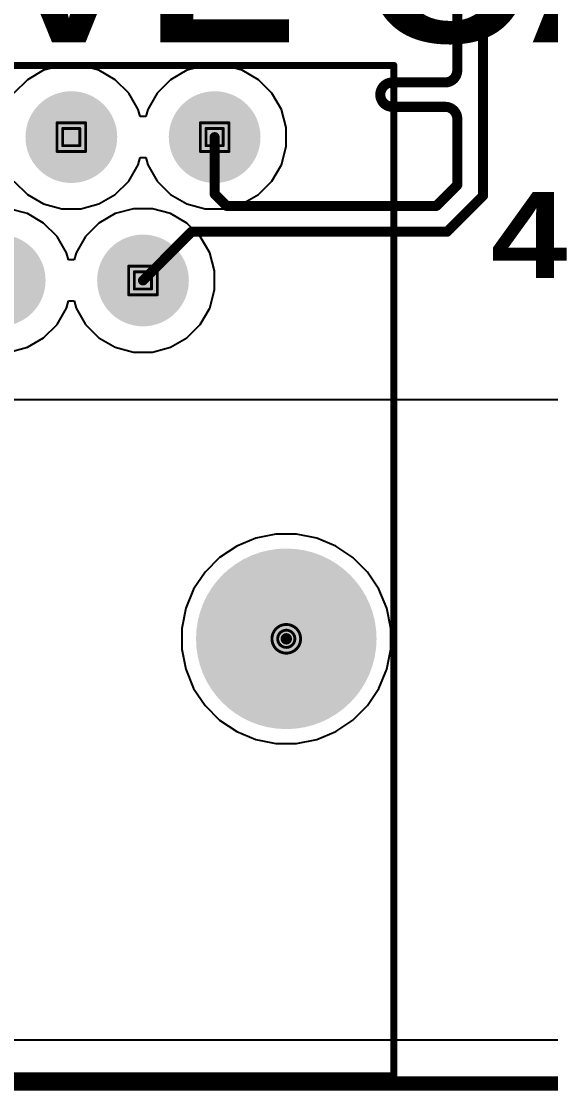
# Model space of a CAD drawing. Header units: inches. Extents: x -5 to 5328, y -4 to 5281.
# Drawn here: x 125.78 to 135.16, y -4.13 to 14.82 of the extents above; entities that cross this region are included whole.
import ezdxf

# ---------------------------------------------------------------- set-up
doc = ezdxf.new("R2010")
doc.units = ezdxf.units.IN
for name, color, linetype in [('Board Outline', 216, 'Continuous'), ('Bottom Layer', 5, 'Continuous'), ('Bottom Solder', 6, 'Continuous'), ('Drill Drawing', 1, 'Continuous'), ('Layer 1', 16, 'Continuous'), ('Layer 2', 76, 'Continuous'), ('Multi-Layer', 9, 'Continuous'), ('Pad Holes', 156, 'Continuous'), ('Top Layer', 1, 'Continuous'), ('Top Overlay', 2, 'Continuous'), ('Top Solder', 216, 'Continuous')]:
    doc.layers.add(name, color=color, linetype=linetype)
doc.styles.add('Arial Black_Bold', font='', dxfattribs={"height": 0.2})
doc.styles.get('Arial Black_Bold').set_extended_font_data('Arial Black', bold=True)

# ---------------------------------------------------------------- blocks, each defined once
blk = doc.blocks.new('HC_RJ45_5622_1_6_Y_136')
at = {"layer": 'Bottom Layer'}
h = blk.add_hatch(color=5, dxfattribs=at)
edge = h.paths.add_edge_path()
edge.add_arc((-3.175, 4.445), 0.762, 0, 360)
h = blk.add_hatch(color=5, dxfattribs=at)
edge = h.paths.add_edge_path()
edge.add_arc((-0.635, 4.445), 0.762, 0, 360)
h = blk.add_hatch(color=5, dxfattribs=at)
edge = h.paths.add_edge_path()
edge.add_arc((1.905, 4.445), 0.762, 0, 360)
h = blk.add_hatch(color=5, dxfattribs=at)
edge = h.paths.add_edge_path()
edge.add_arc((4.445, 4.445), 0.762, 0, 360)
h = blk.add_hatch(color=5, dxfattribs=at)
edge = h.paths.add_edge_path()
edge.add_arc((-4.445, 1.905), 0.762, 0, 360)
h = blk.add_hatch(color=5, dxfattribs=at)
edge = h.paths.add_edge_path()
edge.add_arc((-1.905, 1.905), 0.762, 0, 360)
h = blk.add_hatch(color=5, dxfattribs=at)
edge = h.paths.add_edge_path()
edge.add_arc((0.635, 1.905), 0.762, 0, 360)
h = blk.add_hatch(color=5, dxfattribs=at)
edge = h.paths.add_edge_path()
edge.add_arc((3.175, 1.905), 0.762, 0, 360)
at = {"layer": 'Bottom Solder'}
h = blk.add_hatch(color=6, dxfattribs=at)
edge = h.paths.add_edge_path()
edge.add_arc((-3.175, 4.445), 0.813, 0, 360)
h = blk.add_hatch(color=6, dxfattribs=at)
edge = h.paths.add_edge_path()
edge.add_arc((-0.635, 4.445), 0.813, 0, 360)
h = blk.add_hatch(color=6, dxfattribs=at)
edge = h.paths.add_edge_path()
edge.add_arc((1.905, 4.445), 0.813, 0, 360)
h = blk.add_hatch(color=6, dxfattribs=at)
edge = h.paths.add_edge_path()
edge.add_arc((4.445, 4.445), 0.813, 0, 360)
h = blk.add_hatch(color=6, dxfattribs=at)
edge = h.paths.add_edge_path()
edge.add_arc((-4.445, 1.905), 0.813, 0, 360)
h = blk.add_hatch(color=6, dxfattribs=at)
edge = h.paths.add_edge_path()
edge.add_arc((-1.905, 1.905), 0.813, 0, 360)
h = blk.add_hatch(color=6, dxfattribs=at)
edge = h.paths.add_edge_path()
edge.add_arc((0.635, 1.905), 0.813, 0, 360)
h = blk.add_hatch(color=6, dxfattribs=at)
edge = h.paths.add_edge_path()
edge.add_arc((3.175, 1.905), 0.813, 0, 360)
h = blk.add_hatch(color=6, dxfattribs=at)
edge = h.paths.add_edge_path()
edge.add_arc((-5.715, -4.445), 0.102, 0, 360)
h = blk.add_hatch(color=6, dxfattribs=at)
edge = h.paths.add_edge_path()
edge.add_arc((5.715, -4.445), 0.102, 0, 360)
at = {"layer": 'Layer 1'}
h = blk.add_hatch(color=16, dxfattribs=at)
edge = h.paths.add_edge_path()
edge.add_arc((-3.175, 4.445), 0.762, 0, 360)
h = blk.add_hatch(color=16, dxfattribs=at)
edge = h.paths.add_edge_path()
edge.add_arc((-0.635, 4.445), 0.762, 0, 360)
h = blk.add_hatch(color=16, dxfattribs=at)
edge = h.paths.add_edge_path()
edge.add_arc((1.905, 4.445), 0.762, 0, 360)
h = blk.add_hatch(color=16, dxfattribs=at)
edge = h.paths.add_edge_path()
edge.add_arc((4.445, 4.445), 0.762, 0, 360)
h = blk.add_hatch(color=16, dxfattribs=at)
edge = h.paths.add_edge_path()
edge.add_arc((-4.445, 1.905), 0.762, 0, 360)
h = blk.add_hatch(color=16, dxfattribs=at)
edge = h.paths.add_edge_path()
edge.add_arc((-1.905, 1.905), 0.762, 0, 360)
h = blk.add_hatch(color=16, dxfattribs=at)
edge = h.paths.add_edge_path()
edge.add_arc((0.635, 1.905), 0.762, 0, 360)
h = blk.add_hatch(color=16, dxfattribs=at)
edge = h.paths.add_edge_path()
edge.add_arc((3.175, 1.905), 0.762, 0, 360)
at = {"layer": 'Layer 2'}
h = blk.add_hatch(color=76, dxfattribs=at)
edge = h.paths.add_edge_path()
edge.add_arc((-3.175, 4.445), 0.762, 0, 360)
h = blk.add_hatch(color=76, dxfattribs=at)
edge = h.paths.add_edge_path()
edge.add_arc((-0.635, 4.445), 0.762, 0, 360)
h = blk.add_hatch(color=76, dxfattribs=at)
edge = h.paths.add_edge_path()
edge.add_arc((1.905, 4.445), 0.762, 0, 360)
h = blk.add_hatch(color=76, dxfattribs=at)
edge = h.paths.add_edge_path()
edge.add_arc((4.445, 4.445), 0.762, 0, 360)
h = blk.add_hatch(color=76, dxfattribs=at)
edge = h.paths.add_edge_path()
edge.add_arc((-4.445, 1.905), 0.762, 0, 360)
h = blk.add_hatch(color=76, dxfattribs=at)
edge = h.paths.add_edge_path()
edge.add_arc((-1.905, 1.905), 0.762, 0, 360)
h = blk.add_hatch(color=76, dxfattribs=at)
edge = h.paths.add_edge_path()
edge.add_arc((0.635, 1.905), 0.762, 0, 360)
h = blk.add_hatch(color=76, dxfattribs=at)
edge = h.paths.add_edge_path()
edge.add_arc((3.175, 1.905), 0.762, 0, 360)
at = {"layer": 'Multi-Layer'}
h = blk.add_hatch(color=9, dxfattribs=at)
edge = h.paths.add_edge_path()
edge.add_arc((-3.175, 4.445), 0.762, 0, 360)
h = blk.add_hatch(color=9, dxfattribs=at)
edge = h.paths.add_edge_path()
edge.add_arc((-0.635, 4.445), 0.762, 0, 360)
h = blk.add_hatch(color=9, dxfattribs=at)
edge = h.paths.add_edge_path()
edge.add_arc((1.905, 4.445), 0.762, 0, 360)
h = blk.add_hatch(color=9, dxfattribs=at)
edge = h.paths.add_edge_path()
edge.add_arc((4.445, 4.445), 0.762, 0, 360)
h = blk.add_hatch(color=9, dxfattribs=at)
edge = h.paths.add_edge_path()
edge.add_arc((-4.445, 1.905), 0.762, 0, 360)
h = blk.add_hatch(color=9, dxfattribs=at)
edge = h.paths.add_edge_path()
edge.add_arc((-1.905, 1.905), 0.762, 0, 360)
h = blk.add_hatch(color=9, dxfattribs=at)
edge = h.paths.add_edge_path()
edge.add_arc((0.635, 1.905), 0.762, 0, 360)
h = blk.add_hatch(color=9, dxfattribs=at)
edge = h.paths.add_edge_path()
edge.add_arc((3.175, 1.905), 0.762, 0, 360)
at = {"layer": 'Pad Holes'}
h = blk.add_hatch(color=7, dxfattribs=at)
edge = h.paths.add_edge_path()
edge.add_arc((-3.175, 4.445), 0.5, 0, 360)
h = blk.add_hatch(color=7, dxfattribs=at)
edge = h.paths.add_edge_path()
edge.add_arc((-0.635, 4.445), 0.5, 0, 360)
h = blk.add_hatch(color=7, dxfattribs=at)
edge = h.paths.add_edge_path()
edge.add_arc((1.905, 4.445), 0.5, 0, 360)
h = blk.add_hatch(color=7, dxfattribs=at)
edge = h.paths.add_edge_path()
edge.add_arc((4.445, 4.445), 0.5, 0, 360)
h = blk.add_hatch(color=7, dxfattribs=at)
edge = h.paths.add_edge_path()
edge.add_arc((-4.445, 1.905), 0.5, 0, 360)
h = blk.add_hatch(color=7, dxfattribs=at)
edge = h.paths.add_edge_path()
edge.add_arc((-1.905, 1.905), 0.5, 0, 360)
h = blk.add_hatch(color=7, dxfattribs=at)
edge = h.paths.add_edge_path()
edge.add_arc((0.635, 1.905), 0.5, 0, 360)
h = blk.add_hatch(color=7, dxfattribs=at)
edge = h.paths.add_edge_path()
edge.add_arc((3.175, 1.905), 0.5, 0, 360)
h = blk.add_hatch(color=7, dxfattribs=at)
edge = h.paths.add_edge_path()
edge.add_arc((-5.715, -4.445), 1.6, 0, 360)
h = blk.add_hatch(color=7, dxfattribs=at)
edge = h.paths.add_edge_path()
edge.add_arc((5.715, -4.445), 1.6, 0, 360)
at = {"layer": 'Top Layer'}
h = blk.add_hatch(color=1, dxfattribs=at)
edge = h.paths.add_edge_path()
edge.add_arc((-3.175, 4.445), 0.762, 0, 360)
h = blk.add_hatch(color=1, dxfattribs=at)
edge = h.paths.add_edge_path()
edge.add_arc((-0.635, 4.445), 0.762, 0, 360)
h = blk.add_hatch(color=1, dxfattribs=at)
edge = h.paths.add_edge_path()
edge.add_arc((1.905, 4.445), 0.762, 0, 360)
h = blk.add_hatch(color=1, dxfattribs=at)
edge = h.paths.add_edge_path()
edge.add_arc((4.445, 4.445), 0.762, 0, 360)
h = blk.add_hatch(color=1, dxfattribs=at)
edge = h.paths.add_edge_path()
edge.add_arc((-4.445, 1.905), 0.762, 0, 360)
h = blk.add_hatch(color=1, dxfattribs=at)
edge = h.paths.add_edge_path()
edge.add_arc((-1.905, 1.905), 0.762, 0, 360)
h = blk.add_hatch(color=1, dxfattribs=at)
edge = h.paths.add_edge_path()
edge.add_arc((0.635, 1.905), 0.762, 0, 360)
h = blk.add_hatch(color=1, dxfattribs=at)
edge = h.paths.add_edge_path()
edge.add_arc((3.175, 1.905), 0.762, 0, 360)
at = {"layer": 'Top Solder'}
h = blk.add_hatch(color=216, dxfattribs=at)
edge = h.paths.add_edge_path()
edge.add_arc((-3.175, 4.445), 0.813, 0, 360)
h = blk.add_hatch(color=216, dxfattribs=at)
edge = h.paths.add_edge_path()
edge.add_arc((-0.635, 4.445), 0.813, 0, 360)
h = blk.add_hatch(color=216, dxfattribs=at)
edge = h.paths.add_edge_path()
edge.add_arc((1.905, 4.445), 0.813, 0, 360)
h = blk.add_hatch(color=216, dxfattribs=at)
edge = h.paths.add_edge_path()
edge.add_arc((4.445, 4.445), 0.813, 0, 360)
h = blk.add_hatch(color=216, dxfattribs=at)
edge = h.paths.add_edge_path()
edge.add_arc((-4.445, 1.905), 0.813, 0, 360)
h = blk.add_hatch(color=216, dxfattribs=at)
edge = h.paths.add_edge_path()
edge.add_arc((-1.905, 1.905), 0.813, 0, 360)
h = blk.add_hatch(color=216, dxfattribs=at)
edge = h.paths.add_edge_path()
edge.add_arc((0.635, 1.905), 0.813, 0, 360)
h = blk.add_hatch(color=216, dxfattribs=at)
edge = h.paths.add_edge_path()
edge.add_arc((3.175, 1.905), 0.813, 0, 360)
h = blk.add_hatch(color=216, dxfattribs=at)
edge = h.paths.add_edge_path()
edge.add_arc((-5.715, -4.445), 0.102, 0, 360)
h = blk.add_hatch(color=216, dxfattribs=at)
edge = h.paths.add_edge_path()
edge.add_arc((5.715, -4.445), 0.102, 0, 360)
at = {"layer": 'Top Overlay'}
for points in [[(-7.62, -3.529, 0.127, 0.127, 0), (-7.62, 5.715, 0.127, 0.127, 0)], [(-7.62, 5.715, 0.127, 0.127, 0), (7.62, 5.715, 0.127, 0.127, 0)], [(7.62, -3.529, 0.127, 0.127, 0), (7.62, 5.715, 0.127, 0.127, 0)], [(-7.62, -5.361, 0.127, 0.127, 0), (-7.62, -3.529, 0.127, 0.127, 0)], [(7.62, -5.361, 0.127, 0.127, 0), (7.62, -3.529, 0.127, 0.127, 0)], [(-7.62, -12.192, 0.127, 0.127, 0), (-7.62, -5.361, 0.127, 0.127, 0)], [(7.62, -12.192, 0.127, 0.127, 0), (7.62, -5.361, 0.127, 0.127, 0)], [(-7.62, -12.192, 0.127, 0.127, 0), (7.62, -12.192, 0.127, 0.127, 0)]]:
    blk.add_lwpolyline(points, format="xyseb", dxfattribs=at)
for points in [[(-7.652, 5.715, 0.0635, 0.0635, 1), (-7.588, 5.715, 0.0635, 0.0635, 1)], [(-7.652, 5.715, 0.0635, 0.0635, 1), (-7.588, 5.715, 0.0635, 0.0635, 1)], [(7.588, 5.715, 0.0635, 0.0635, 1), (7.652, 5.715, 0.0635, 0.0635, 1)], [(7.588, 5.715, 0.0635, 0.0635, 1), (7.652, 5.715, 0.0635, 0.0635, 1)], [(-7.652, -3.529, 0.0635, 0.0635, 1), (-7.588, -3.529, 0.0635, 0.0635, 1)], [(-7.652, -3.529, 0.0635, 0.0635, 1), (-7.588, -3.529, 0.0635, 0.0635, 1)], [(7.588, -3.529, 0.0635, 0.0635, 1), (7.652, -3.529, 0.0635, 0.0635, 1)], [(7.588, -3.529, 0.0635, 0.0635, 1), (7.652, -3.529, 0.0635, 0.0635, 1)], [(-7.652, -5.361, 0.0635, 0.0635, 1), (-7.588, -5.361, 0.0635, 0.0635, 1)], [(-7.652, -5.361, 0.0635, 0.0635, 1), (-7.588, -5.361, 0.0635, 0.0635, 1)], [(7.588, -5.361, 0.0635, 0.0635, 1), (7.652, -5.361, 0.0635, 0.0635, 1)], [(7.588, -5.361, 0.0635, 0.0635, 1), (7.652, -5.361, 0.0635, 0.0635, 1)], [(-7.652, -12.192, 0.0635, 0.0635, 1), (-7.588, -12.192, 0.0635, 0.0635, 1)], [(-7.652, -12.192, 0.0635, 0.0635, 1), (-7.588, -12.192, 0.0635, 0.0635, 1)], [(7.588, -12.192, 0.0635, 0.0635, 1), (7.652, -12.192, 0.0635, 0.0635, 1)], [(7.588, -12.192, 0.0635, 0.0635, 1), (7.652, -12.192, 0.0635, 0.0635, 1)]]:
    blk.add_lwpolyline(points, format="xyseb", close=True, dxfattribs=at)

msp = doc.modelspace()

# ---------------------------------------------------------------- linework, layer by layer
at = {"layer": 'Board Outline'}
msp.add_lwpolyline([(-4.019, -4, 0.254, 0.254, 0), (145.981, -4, 0.254, 0.254, 0)], format="xyseb", dxfattribs=at)
at = {"layer": 'Bottom Layer'}
for p, q in [((126.501, 14.039), (126.178, 13.953)), ((126.836, 14.039), (126.501, 14.039)), ((127.159, 13.953), (126.836, 14.039)), ((129.041, 14.039), (128.718, 13.953)), ((129.376, 14.039), (129.041, 14.039)), ((129.699, 13.953), (129.376, 14.039)), ((126.178, 13.953), (125.889, 13.786)), ((127.448, 13.786), (127.159, 13.953)), ((128.718, 13.953), (128.429, 13.786)), ((129.988, 13.786), (129.699, 13.953)), ((125.889, 13.786), (125.652, 13.549)), ((127.685, 13.549), (127.448, 13.786)), ((128.429, 13.786), (128.192, 13.549)), ((130.225, 13.549), (129.988, 13.786)), ((127.852, 13.26), (127.685, 13.549)), ((128.192, 13.549), (128.025, 13.26)), ((130.392, 13.26), (130.225, 13.549)), ((127.886, 13.133), (127.852, 13.26)), ((127.991, 13.133), (127.886, 13.133)), ((128.025, 13.26), (127.991, 13.133)), ((130.479, 12.937), (130.392, 13.26)), ((130.479, 12.602), (130.479, 12.937)), ((130.392, 12.279), (130.479, 12.602)), ((127.852, 12.279), (127.886, 12.406)), ((127.886, 12.406), (127.991, 12.406)), ((127.991, 12.406), (128.025, 12.279)), ((127.685, 11.99), (127.852, 12.279)), ((128.025, 12.279), (128.192, 11.99)), ((130.225, 11.99), (130.392, 12.279)), ((125.652, 11.99), (125.889, 11.753)), ((127.448, 11.753), (127.685, 11.99)), ((128.192, 11.99), (128.429, 11.753)), ((129.988, 11.753), (130.225, 11.99)), ((125.889, 11.753), (126.178, 11.586)), ((127.159, 11.586), (127.448, 11.753)), ((128.429, 11.753), (128.718, 11.586)), ((129.699, 11.586), (129.988, 11.753)), ((126.178, 11.586), (126.501, 11.499)), ((126.836, 11.499), (127.159, 11.586)), ((128.718, 11.586), (129.041, 11.499)), ((129.376, 11.499), (129.699, 11.586)), ((125.889, 11.413), (125.566, 11.499)), ((126.178, 11.246), (125.889, 11.413)), ((126.501, 11.499), (126.836, 11.499)), ((127.448, 11.413), (127.159, 11.246)), ((127.771, 11.499), (127.448, 11.413)), ((128.106, 11.499), (127.771, 11.499)), ((128.429, 11.413), (128.106, 11.499)), ((128.718, 11.246), (128.429, 11.413)), ((129.041, 11.499), (129.376, 11.499)), ((126.415, 11.009), (126.178, 11.246)), ((127.159, 11.246), (126.922, 11.009)), ((128.955, 11.009), (128.718, 11.246)), ((126.582, 10.72), (126.415, 11.009)), ((126.922, 11.009), (126.755, 10.72)), ((129.122, 10.72), (128.955, 11.009)), ((126.616, 10.593), (126.582, 10.72)), ((126.755, 10.72), (126.721, 10.593)), ((129.209, 10.397), (129.122, 10.72)), ((126.721, 10.593), (126.616, 10.593)), ((129.209, 10.062), (129.209, 10.397)), ((129.122, 9.739), (129.209, 10.062)), ((126.582, 9.739), (126.616, 9.866)), ((126.616, 9.866), (126.721, 9.866)), ((126.721, 9.866), (126.755, 9.739)), ((126.415, 9.45), (126.582, 9.739)), ((126.755, 9.739), (126.922, 9.45)), ((128.955, 9.45), (129.122, 9.739)), ((126.178, 9.213), (126.415, 9.45)), ((126.922, 9.45), (127.159, 9.213)), ((128.718, 9.213), (128.955, 9.45)), ((125.889, 9.046), (126.178, 9.213)), ((127.159, 9.213), (127.448, 9.046)), ((128.429, 9.046), (128.718, 9.213)), ((125.566, 8.959), (125.889, 9.046)), ((127.448, 9.046), (127.771, 8.959)), ((127.771, 8.959), (128.106, 8.959)), ((128.106, 8.959), (128.429, 9.046)), ((130.296, 5.733), (129.938, 5.662)), ((130.661, 5.733), (130.296, 5.733)), ((131.019, 5.662), (130.661, 5.733)), ((129.6, 5.522), (129.297, 5.319)), ((129.938, 5.662), (129.6, 5.522)), ((131.357, 5.522), (131.019, 5.662)), ((131.66, 5.319), (131.357, 5.522)), ((129.297, 5.319), (129.038, 5.061)), ((131.919, 5.061), (131.66, 5.319)), ((129.038, 5.061), (128.836, 4.758)), ((132.122, 4.758), (131.919, 5.061)), ((128.836, 4.758), (128.696, 4.42)), ((132.261, 4.42), (132.122, 4.758)), ((128.696, 4.42), (128.625, 4.062)), ((132.333, 4.062), (132.261, 4.42)), ((128.625, 4.062), (128.625, 3.697)), ((132.333, 3.697), (132.333, 4.062)), ((128.625, 3.697), (128.696, 3.339)), ((132.261, 3.339), (132.333, 3.697)), ((128.696, 3.339), (128.836, 3.001)), ((132.122, 3.001), (132.261, 3.339)), ((128.836, 3.001), (129.038, 2.697)), ((131.919, 2.697), (132.122, 3.001)), ((129.038, 2.697), (129.297, 2.439)), ((131.66, 2.439), (131.919, 2.697)), ((129.297, 2.439), (129.6, 2.236)), ((131.357, 2.236), (131.66, 2.439)), ((129.6, 2.236), (129.938, 2.097)), ((129.938, 2.097), (130.296, 2.025)), ((130.661, 2.025), (131.019, 2.097)), ((131.019, 2.097), (131.357, 2.236)), ((130.296, 2.025), (130.661, 2.025)), ((139.429, -3.231), (88.357, -3.231))]:
    msp.add_line(p, q, dxfattribs=at)
at = {"layer": 'Drill Drawing'}
for points in [[(126.414, 13.023, 0.0508, 0.0508, 0), (126.922, 13.023, 0.0508, 0.0508, 0)], [(126.414, 12.515, 0.0508, 0.0508, 0), (126.414, 13.023, 0.0508, 0.0508, 0)], [(126.516, 12.922, 0.0508, 0.0508, 0), (126.821, 12.922, 0.0508, 0.0508, 0)], [(126.516, 12.617, 0.0508, 0.0508, 0), (126.516, 12.922, 0.0508, 0.0508, 0)], [(126.821, 12.617, 0.0508, 0.0508, 0), (126.821, 12.922, 0.0508, 0.0508, 0)], [(126.922, 12.515, 0.0508, 0.0508, 0), (126.922, 13.023, 0.0508, 0.0508, 0)], [(128.955, 13.023, 0.0508, 0.0508, 0), (129.463, 13.023, 0.0508, 0.0508, 0)], [(128.955, 12.515, 0.0508, 0.0508, 0), (128.955, 13.023, 0.0508, 0.0508, 0)], [(129.056, 12.922, 0.0508, 0.0508, 0), (129.361, 12.922, 0.0508, 0.0508, 0)], [(129.056, 12.617, 0.0508, 0.0508, 0), (129.056, 12.922, 0.0508, 0.0508, 0)], [(129.361, 12.617, 0.0508, 0.0508, 0), (129.361, 12.922, 0.0508, 0.0508, 0)], [(129.463, 12.515, 0.0508, 0.0508, 0), (129.463, 13.023, 0.0508, 0.0508, 0)], [(126.414, 12.515, 0.0508, 0.0508, 0), (126.922, 12.515, 0.0508, 0.0508, 0)], [(126.516, 12.617, 0.0508, 0.0508, 0), (126.821, 12.617, 0.0508, 0.0508, 0)], [(128.955, 12.515, 0.0508, 0.0508, 0), (129.463, 12.515, 0.0508, 0.0508, 0)], [(129.056, 12.617, 0.0508, 0.0508, 0), (129.361, 12.617, 0.0508, 0.0508, 0)], [(127.685, 10.483, 0.0508, 0.0508, 0), (128.193, 10.483, 0.0508, 0.0508, 0)], [(127.685, 9.975, 0.0508, 0.0508, 0), (127.685, 10.483, 0.0508, 0.0508, 0)], [(128.193, 9.975, 0.0508, 0.0508, 0), (128.193, 10.483, 0.0508, 0.0508, 0)], [(127.786, 10.382, 0.0508, 0.0508, 0), (128.091, 10.382, 0.0508, 0.0508, 0)], [(127.786, 10.077, 0.0508, 0.0508, 0), (127.786, 10.382, 0.0508, 0.0508, 0)], [(128.091, 10.077, 0.0508, 0.0508, 0), (128.091, 10.382, 0.0508, 0.0508, 0)], [(127.786, 10.077, 0.0508, 0.0508, 0), (128.091, 10.077, 0.0508, 0.0508, 0)], [(127.685, 9.975, 0.0508, 0.0508, 0), (128.193, 9.975, 0.0508, 0.0508, 0)]]:
    msp.add_lwpolyline(points, format="xyseb", dxfattribs=at)
for points in [[(126.402, 13.023, 0.0254, 0.0254, 1), (126.427, 13.023, 0.0254, 0.0254, 1)], [(126.402, 13.023, 0.0254, 0.0254, 1), (126.427, 13.023, 0.0254, 0.0254, 1)], [(126.503, 12.922, 0.0254, 0.0254, 1), (126.529, 12.922, 0.0254, 0.0254, 1)], [(126.503, 12.922, 0.0254, 0.0254, 1), (126.529, 12.922, 0.0254, 0.0254, 1)], [(126.808, 12.922, 0.0254, 0.0254, 1), (126.833, 12.922, 0.0254, 0.0254, 1)], [(126.808, 12.922, 0.0254, 0.0254, 1), (126.833, 12.922, 0.0254, 0.0254, 1)], [(126.91, 13.023, 0.0254, 0.0254, 1), (126.935, 13.023, 0.0254, 0.0254, 1)], [(126.91, 13.023, 0.0254, 0.0254, 1), (126.935, 13.023, 0.0254, 0.0254, 1)], [(128.942, 13.023, 0.0254, 0.0254, 1), (128.967, 13.023, 0.0254, 0.0254, 1)], [(128.942, 13.023, 0.0254, 0.0254, 1), (128.967, 13.023, 0.0254, 0.0254, 1)], [(129.043, 12.922, 0.0254, 0.0254, 1), (129.069, 12.922, 0.0254, 0.0254, 1)], [(129.043, 12.922, 0.0254, 0.0254, 1), (129.069, 12.922, 0.0254, 0.0254, 1)], [(129.348, 12.922, 0.0254, 0.0254, 1), (129.374, 12.922, 0.0254, 0.0254, 1)], [(129.348, 12.922, 0.0254, 0.0254, 1), (129.374, 12.922, 0.0254, 0.0254, 1)], [(129.45, 13.023, 0.0254, 0.0254, 1), (129.475, 13.023, 0.0254, 0.0254, 1)], [(129.45, 13.023, 0.0254, 0.0254, 1), (129.475, 13.023, 0.0254, 0.0254, 1)], [(126.402, 12.515, 0.0254, 0.0254, 1), (126.427, 12.515, 0.0254, 0.0254, 1)], [(126.402, 12.515, 0.0254, 0.0254, 1), (126.427, 12.515, 0.0254, 0.0254, 1)], [(126.503, 12.617, 0.0254, 0.0254, 1), (126.529, 12.617, 0.0254, 0.0254, 1)], [(126.503, 12.617, 0.0254, 0.0254, 1), (126.529, 12.617, 0.0254, 0.0254, 1)], [(126.808, 12.617, 0.0254, 0.0254, 1), (126.833, 12.617, 0.0254, 0.0254, 1)], [(126.808, 12.617, 0.0254, 0.0254, 1), (126.833, 12.617, 0.0254, 0.0254, 1)], [(126.91, 12.515, 0.0254, 0.0254, 1), (126.935, 12.515, 0.0254, 0.0254, 1)], [(126.91, 12.515, 0.0254, 0.0254, 1), (126.935, 12.515, 0.0254, 0.0254, 1)], [(128.942, 12.515, 0.0254, 0.0254, 1), (128.967, 12.515, 0.0254, 0.0254, 1)], [(128.942, 12.515, 0.0254, 0.0254, 1), (128.967, 12.515, 0.0254, 0.0254, 1)], [(129.043, 12.617, 0.0254, 0.0254, 1), (129.069, 12.617, 0.0254, 0.0254, 1)], [(129.043, 12.617, 0.0254, 0.0254, 1), (129.069, 12.617, 0.0254, 0.0254, 1)], [(129.348, 12.617, 0.0254, 0.0254, 1), (129.374, 12.617, 0.0254, 0.0254, 1)], [(129.348, 12.617, 0.0254, 0.0254, 1), (129.374, 12.617, 0.0254, 0.0254, 1)], [(129.45, 12.515, 0.0254, 0.0254, 1), (129.475, 12.515, 0.0254, 0.0254, 1)], [(129.45, 12.515, 0.0254, 0.0254, 1), (129.475, 12.515, 0.0254, 0.0254, 1)], [(127.672, 10.483, 0.0254, 0.0254, 1), (127.697, 10.483, 0.0254, 0.0254, 1)], [(127.672, 10.483, 0.0254, 0.0254, 1), (127.697, 10.483, 0.0254, 0.0254, 1)], [(128.18, 10.483, 0.0254, 0.0254, 1), (128.205, 10.483, 0.0254, 0.0254, 1)], [(128.18, 10.483, 0.0254, 0.0254, 1), (128.205, 10.483, 0.0254, 0.0254, 1)], [(127.773, 10.382, 0.0254, 0.0254, 1), (127.799, 10.382, 0.0254, 0.0254, 1)], [(127.773, 10.382, 0.0254, 0.0254, 1), (127.799, 10.382, 0.0254, 0.0254, 1)], [(128.078, 10.382, 0.0254, 0.0254, 1), (128.104, 10.382, 0.0254, 0.0254, 1)], [(128.078, 10.382, 0.0254, 0.0254, 1), (128.104, 10.382, 0.0254, 0.0254, 1)], [(127.773, 10.077, 0.0254, 0.0254, 1), (127.799, 10.077, 0.0254, 0.0254, 1)], [(127.773, 10.077, 0.0254, 0.0254, 1), (127.799, 10.077, 0.0254, 0.0254, 1)], [(128.078, 10.077, 0.0254, 0.0254, 1), (128.104, 10.077, 0.0254, 0.0254, 1)], [(128.078, 10.077, 0.0254, 0.0254, 1), (128.104, 10.077, 0.0254, 0.0254, 1)], [(127.672, 9.975, 0.0254, 0.0254, 1), (127.697, 9.975, 0.0254, 0.0254, 1)], [(127.672, 9.975, 0.0254, 0.0254, 1), (127.697, 9.975, 0.0254, 0.0254, 1)], [(128.18, 9.975, 0.0254, 0.0254, 1), (128.205, 9.975, 0.0254, 0.0254, 1)], [(128.18, 9.975, 0.0254, 0.0254, 1), (128.205, 9.975, 0.0254, 0.0254, 1)], [(130.733, 3.879, 0.0508, 0.0508, 1), (130.225, 3.879, 0.0508, 0.0508, 1)], [(130.631, 3.879, 0.0508, 0.0508, 1), (130.326, 3.879, 0.0508, 0.0508, 1)], [(130.212, 3.879, 0.0254, 0.0254, 1), (130.237, 3.879, 0.0254, 0.0254, 1)], [(130.313, 3.879, 0.0254, 0.0254, 1), (130.339, 3.879, 0.0254, 0.0254, 1)], [(130.618, 3.879, 0.0254, 0.0254, 1), (130.644, 3.879, 0.0254, 0.0254, 1)], [(130.72, 3.879, 0.0254, 0.0254, 1), (130.745, 3.879, 0.0254, 0.0254, 1)]]:
    msp.add_lwpolyline(points, format="xyseb", close=True, dxfattribs=at)
at = {"layer": 'Layer 1'}
for p, q in [((126.501, 14.039), (126.178, 13.953)), ((126.836, 14.039), (126.501, 14.039)), ((127.159, 13.953), (126.836, 14.039)), ((129.041, 14.039), (128.718, 13.953)), ((129.376, 14.039), (129.041, 14.039)), ((129.699, 13.953), (129.376, 14.039)), ((126.178, 13.953), (125.889, 13.786)), ((127.448, 13.786), (127.159, 13.953)), ((128.718, 13.953), (128.429, 13.786)), ((129.988, 13.786), (129.699, 13.953)), ((125.889, 13.786), (125.652, 13.549)), ((127.685, 13.549), (127.448, 13.786)), ((128.429, 13.786), (128.192, 13.549)), ((130.225, 13.549), (129.988, 13.786)), ((127.852, 13.26), (127.685, 13.549)), ((128.192, 13.549), (128.025, 13.26)), ((130.392, 13.26), (130.225, 13.549)), ((127.886, 13.133), (127.852, 13.26)), ((127.991, 13.133), (127.886, 13.133)), ((128.025, 13.26), (127.991, 13.133)), ((130.479, 12.937), (130.392, 13.26)), ((130.479, 12.602), (130.479, 12.937)), ((130.392, 12.279), (130.479, 12.602)), ((127.852, 12.279), (127.886, 12.406)), ((127.886, 12.406), (127.991, 12.406)), ((127.991, 12.406), (128.025, 12.279)), ((127.685, 11.99), (127.852, 12.279)), ((128.025, 12.279), (128.192, 11.99)), ((130.225, 11.99), (130.392, 12.279)), ((125.652, 11.99), (125.889, 11.753)), ((127.448, 11.753), (127.685, 11.99)), ((128.192, 11.99), (128.429, 11.753)), ((129.988, 11.753), (130.225, 11.99)), ((125.889, 11.753), (126.178, 11.586)), ((127.159, 11.586), (127.448, 11.753)), ((128.429, 11.753), (128.718, 11.586)), ((129.699, 11.586), (129.988, 11.753)), ((126.178, 11.586), (126.501, 11.499)), ((126.836, 11.499), (127.159, 11.586)), ((128.718, 11.586), (129.041, 11.499)), ((129.376, 11.499), (129.699, 11.586)), ((125.889, 11.413), (125.566, 11.499)), ((126.178, 11.246), (125.889, 11.413)), ((126.501, 11.499), (126.836, 11.499)), ((127.448, 11.413), (127.159, 11.246)), ((127.771, 11.499), (127.448, 11.413)), ((128.106, 11.499), (127.771, 11.499)), ((128.429, 11.413), (128.106, 11.499)), ((128.718, 11.246), (128.429, 11.413)), ((129.041, 11.499), (129.376, 11.499)), ((126.415, 11.009), (126.178, 11.246)), ((127.159, 11.246), (126.922, 11.009)), ((128.955, 11.009), (128.718, 11.246)), ((126.582, 10.72), (126.415, 11.009)), ((126.922, 11.009), (126.755, 10.72)), ((129.122, 10.72), (128.955, 11.009)), ((126.616, 10.593), (126.582, 10.72)), ((126.755, 10.72), (126.721, 10.593)), ((129.209, 10.397), (129.122, 10.72)), ((126.721, 10.593), (126.616, 10.593)), ((129.209, 10.062), (129.209, 10.397)), ((129.122, 9.739), (129.209, 10.062)), ((126.582, 9.739), (126.616, 9.866)), ((126.616, 9.866), (126.721, 9.866)), ((126.721, 9.866), (126.755, 9.739)), ((126.415, 9.45), (126.582, 9.739)), ((126.755, 9.739), (126.922, 9.45)), ((128.955, 9.45), (129.122, 9.739)), ((126.178, 9.213), (126.415, 9.45)), ((126.922, 9.45), (127.159, 9.213)), ((128.718, 9.213), (128.955, 9.45)), ((125.889, 9.046), (126.178, 9.213)), ((127.159, 9.213), (127.448, 9.046)), ((128.429, 9.046), (128.718, 9.213)), ((125.566, 8.959), (125.889, 9.046)), ((127.448, 9.046), (127.771, 8.959)), ((127.771, 8.959), (128.106, 8.959)), ((128.106, 8.959), (128.429, 9.046)), ((130.296, 5.733), (129.938, 5.662)), ((130.661, 5.733), (130.296, 5.733)), ((131.019, 5.662), (130.661, 5.733)), ((129.6, 5.522), (129.297, 5.319)), ((129.938, 5.662), (129.6, 5.522)), ((131.357, 5.522), (131.019, 5.662)), ((131.66, 5.319), (131.357, 5.522)), ((129.297, 5.319), (129.038, 5.061)), ((131.919, 5.061), (131.66, 5.319)), ((129.038, 5.061), (128.836, 4.758)), ((132.122, 4.758), (131.919, 5.061)), ((128.836, 4.758), (128.696, 4.42)), ((132.261, 4.42), (132.122, 4.758)), ((128.696, 4.42), (128.625, 4.062)), ((132.333, 4.062), (132.261, 4.42)), ((128.625, 4.062), (128.625, 3.697)), ((132.333, 3.697), (132.333, 4.062)), ((128.625, 3.697), (128.696, 3.339)), ((132.261, 3.339), (132.333, 3.697)), ((128.696, 3.339), (128.836, 3.001)), ((132.122, 3.001), (132.261, 3.339)), ((128.836, 3.001), (129.038, 2.697)), ((131.919, 2.697), (132.122, 3.001)), ((129.038, 2.697), (129.297, 2.439)), ((131.66, 2.439), (131.919, 2.697)), ((129.297, 2.439), (129.6, 2.236)), ((131.357, 2.236), (131.66, 2.439)), ((129.6, 2.236), (129.938, 2.097)), ((129.938, 2.097), (130.296, 2.025)), ((130.661, 2.025), (131.019, 2.097)), ((131.019, 2.097), (131.357, 2.236)), ((130.296, 2.025), (130.661, 2.025)), ((139.429, -3.231), (88.357, -3.231))]:
    msp.add_line(p, q, dxfattribs=at)
at = {"layer": 'Layer 2'}
for p, q in [((126.501, 14.039), (126.178, 13.953)), ((126.836, 14.039), (126.501, 14.039)), ((127.159, 13.953), (126.836, 14.039)), ((129.041, 14.039), (128.718, 13.953)), ((129.376, 14.039), (129.041, 14.039)), ((129.699, 13.953), (129.376, 14.039)), ((126.178, 13.953), (125.889, 13.786)), ((127.448, 13.786), (127.159, 13.953)), ((128.718, 13.953), (128.429, 13.786)), ((129.988, 13.786), (129.699, 13.953)), ((125.889, 13.786), (125.652, 13.549)), ((127.685, 13.549), (127.448, 13.786)), ((128.429, 13.786), (128.192, 13.549)), ((130.225, 13.549), (129.988, 13.786)), ((127.852, 13.26), (127.685, 13.549)), ((128.192, 13.549), (128.025, 13.26)), ((130.392, 13.26), (130.225, 13.549)), ((127.886, 13.133), (127.852, 13.26)), ((127.991, 13.133), (127.886, 13.133)), ((128.025, 13.26), (127.991, 13.133)), ((130.479, 12.937), (130.392, 13.26)), ((130.479, 12.602), (130.479, 12.937)), ((130.392, 12.279), (130.479, 12.602)), ((127.852, 12.279), (127.886, 12.406)), ((127.886, 12.406), (127.991, 12.406)), ((127.991, 12.406), (128.025, 12.279)), ((127.685, 11.99), (127.852, 12.279)), ((128.025, 12.279), (128.192, 11.99)), ((130.225, 11.99), (130.392, 12.279)), ((125.652, 11.99), (125.889, 11.753)), ((127.448, 11.753), (127.685, 11.99)), ((128.192, 11.99), (128.429, 11.753)), ((129.988, 11.753), (130.225, 11.99)), ((125.889, 11.753), (126.178, 11.586)), ((127.159, 11.586), (127.448, 11.753)), ((128.429, 11.753), (128.718, 11.586)), ((129.699, 11.586), (129.988, 11.753)), ((126.178, 11.586), (126.501, 11.499)), ((126.836, 11.499), (127.159, 11.586)), ((128.718, 11.586), (129.041, 11.499)), ((129.376, 11.499), (129.699, 11.586)), ((125.889, 11.413), (125.566, 11.499)), ((126.178, 11.246), (125.889, 11.413)), ((126.501, 11.499), (126.836, 11.499)), ((127.448, 11.413), (127.159, 11.246)), ((127.771, 11.499), (127.448, 11.413)), ((128.106, 11.499), (127.771, 11.499)), ((128.429, 11.413), (128.106, 11.499)), ((128.718, 11.246), (128.429, 11.413)), ((129.041, 11.499), (129.376, 11.499)), ((126.415, 11.009), (126.178, 11.246)), ((127.159, 11.246), (126.922, 11.009)), ((128.955, 11.009), (128.718, 11.246)), ((126.582, 10.72), (126.415, 11.009)), ((126.922, 11.009), (126.755, 10.72)), ((129.122, 10.72), (128.955, 11.009)), ((126.616, 10.593), (126.582, 10.72)), ((126.755, 10.72), (126.721, 10.593)), ((129.209, 10.397), (129.122, 10.72)), ((126.721, 10.593), (126.616, 10.593)), ((129.209, 10.062), (129.209, 10.397)), ((129.122, 9.739), (129.209, 10.062)), ((126.582, 9.739), (126.616, 9.866)), ((126.616, 9.866), (126.721, 9.866)), ((126.721, 9.866), (126.755, 9.739)), ((126.415, 9.45), (126.582, 9.739)), ((126.755, 9.739), (126.922, 9.45)), ((128.955, 9.45), (129.122, 9.739)), ((126.178, 9.213), (126.415, 9.45)), ((126.922, 9.45), (127.159, 9.213)), ((128.718, 9.213), (128.955, 9.45)), ((125.889, 9.046), (126.178, 9.213)), ((127.159, 9.213), (127.448, 9.046)), ((128.429, 9.046), (128.718, 9.213)), ((125.566, 8.959), (125.889, 9.046)), ((127.448, 9.046), (127.771, 8.959)), ((127.771, 8.959), (128.106, 8.959)), ((128.106, 8.959), (128.429, 9.046)), ((130.296, 5.733), (129.938, 5.662)), ((130.661, 5.733), (130.296, 5.733)), ((131.019, 5.662), (130.661, 5.733)), ((129.6, 5.522), (129.297, 5.319)), ((129.938, 5.662), (129.6, 5.522)), ((131.357, 5.522), (131.019, 5.662)), ((131.66, 5.319), (131.357, 5.522)), ((129.297, 5.319), (129.038, 5.061)), ((131.919, 5.061), (131.66, 5.319)), ((129.038, 5.061), (128.836, 4.758)), ((132.122, 4.758), (131.919, 5.061)), ((128.836, 4.758), (128.696, 4.42)), ((132.261, 4.42), (132.122, 4.758)), ((128.696, 4.42), (128.625, 4.062)), ((132.333, 4.062), (132.261, 4.42)), ((128.625, 4.062), (128.625, 3.697)), ((132.333, 3.697), (132.333, 4.062)), ((128.625, 3.697), (128.696, 3.339)), ((132.261, 3.339), (132.333, 3.697)), ((128.696, 3.339), (128.836, 3.001)), ((132.122, 3.001), (132.261, 3.339)), ((128.836, 3.001), (129.038, 2.697)), ((131.919, 2.697), (132.122, 3.001)), ((129.038, 2.697), (129.297, 2.439)), ((131.66, 2.439), (131.919, 2.697)), ((129.297, 2.439), (129.6, 2.236)), ((131.357, 2.236), (131.66, 2.439)), ((129.6, 2.236), (129.938, 2.097)), ((129.938, 2.097), (130.296, 2.025)), ((130.661, 2.025), (131.019, 2.097)), ((131.019, 2.097), (131.357, 2.236)), ((130.296, 2.025), (130.661, 2.025)), ((139.429, -3.231), (88.357, -3.231))]:
    msp.add_line(p, q, dxfattribs=at)
at = {"layer": 'Top Layer'}
for p, q in [((111.793, 8.119), (137.414, 8.119)), ((111.793, 8.119), (137.414, 8.119)), ((130.296, 5.733), (129.938, 5.662)), ((130.661, 5.733), (130.296, 5.733)), ((131.019, 5.662), (130.661, 5.733)), ((129.6, 5.522), (129.297, 5.319)), ((129.938, 5.662), (129.6, 5.522)), ((131.357, 5.522), (131.019, 5.662)), ((131.66, 5.319), (131.357, 5.522)), ((129.297, 5.319), (129.038, 5.061)), ((131.919, 5.061), (131.66, 5.319)), ((129.038, 5.061), (128.836, 4.758)), ((132.122, 4.758), (131.919, 5.061)), ((128.836, 4.758), (128.696, 4.42)), ((132.261, 4.42), (132.122, 4.758)), ((128.696, 4.42), (128.625, 4.062)), ((132.333, 4.062), (132.261, 4.42)), ((128.625, 4.062), (128.625, 3.697)), ((132.333, 3.697), (132.333, 4.062)), ((128.625, 3.697), (128.696, 3.339)), ((132.261, 3.339), (132.333, 3.697)), ((128.696, 3.339), (128.836, 3.001)), ((132.122, 3.001), (132.261, 3.339)), ((128.836, 3.001), (129.038, 2.697)), ((131.919, 2.697), (132.122, 3.001)), ((129.038, 2.697), (129.297, 2.439)), ((131.66, 2.439), (131.919, 2.697)), ((129.297, 2.439), (129.6, 2.236)), ((131.357, 2.236), (131.66, 2.439)), ((129.6, 2.236), (129.938, 2.097)), ((129.938, 2.097), (130.296, 2.025)), ((130.661, 2.025), (131.019, 2.097)), ((131.019, 2.097), (131.357, 2.236)), ((130.296, 2.025), (130.661, 2.025)), ((139.429, -3.231), (101.54, -3.231))]:
    msp.add_line(p, q, dxfattribs=at)
for points in [[(133.51, 14.475, 0.178, 0.178, 0), (133.51, 17.355, 0.178, 0.178, 0)], [(133.967, 11.729, 0.178, 0.178, 0), (133.967, 17.369, 0.178, 0.178, 0)], [(133.51, 13.954, 0.178, 0.178, 0), (133.51, 14.475, 0.178, 0.178, 0)], [(133.51, 13.954, 0.178, 0.178, -0.414214), (133.294, 13.738, 0.178, 0.178, 0)], [(132.361, 13.306, 0.178, 0.178, -1), (132.361, 13.738, 0.178, 0.178, 0)], [(132.361, 13.738, 0.178, 0.178, 0), (133.294, 13.738, 0.178, 0.178, 0)], [(132.361, 13.306, 0.178, 0.178, 0), (133.294, 13.306, 0.178, 0.178, 0)], [(133.294, 13.306, 0.178, 0.178, -0.414214), (133.51, 13.09, 0.178, 0.178, 0)], [(133.51, 12.769, 0.178, 0.178, 0), (133.51, 13.09, 0.178, 0.178, 0)], [(129.209, 11.762, 0.178, 0.178, 0), (129.209, 12.769, 0.178, 0.178, 0)], [(133.51, 11.919, 0.178, 0.178, 0), (133.51, 12.769, 0.178, 0.178, 0)], [(133.141, 11.55, 0.178, 0.178, 0), (133.51, 11.919, 0.178, 0.178, 0)], [(129.209, 11.762, 0.178, 0.178, 0), (129.42, 11.55, 0.178, 0.178, 0)], [(133.33, 11.093, 0.178, 0.178, 0), (133.967, 11.729, 0.178, 0.178, 0)], [(129.42, 11.55, 0.178, 0.178, 0), (133.141, 11.55, 0.178, 0.178, 0)], [(127.939, 10.229, 0.178, 0.178, 0), (128.802, 11.093, 0.178, 0.178, 0)], [(128.802, 11.093, 0.178, 0.178, 0), (133.33, 11.093, 0.178, 0.178, 0)]]:
    msp.add_lwpolyline(points, format="xyseb", dxfattribs=at)
for points in [[(133.465, 14.475, 0.0889, 0.0889, 1), (133.554, 14.475, 0.0889, 0.0889, 1)], [(133.465, 14.475, 0.0889, 0.0889, 1), (133.554, 14.475, 0.0889, 0.0889, 1)], [(133.465, 13.954, 0.0889, 0.0889, 1), (133.554, 13.954, 0.0889, 0.0889, 1)], [(133.465, 13.954, 0.0889, 0.0889, 1), (133.554, 13.954, 0.0889, 0.0889, 1)], [(132.317, 13.738, 0.0889, 0.0889, 1), (132.406, 13.738, 0.0889, 0.0889, 1)], [(132.317, 13.738, 0.0889, 0.0889, 1), (132.406, 13.738, 0.0889, 0.0889, 1)], [(133.249, 13.738, 0.0889, 0.0889, 1), (133.338, 13.738, 0.0889, 0.0889, 1)], [(133.249, 13.738, 0.0889, 0.0889, 1), (133.338, 13.738, 0.0889, 0.0889, 1)], [(132.317, 13.306, 0.0889, 0.0889, 1), (132.406, 13.306, 0.0889, 0.0889, 1)], [(132.317, 13.306, 0.0889, 0.0889, 1), (132.406, 13.306, 0.0889, 0.0889, 1)], [(133.249, 13.306, 0.0889, 0.0889, 1), (133.338, 13.306, 0.0889, 0.0889, 1)], [(133.249, 13.306, 0.0889, 0.0889, 1), (133.338, 13.306, 0.0889, 0.0889, 1)], [(133.465, 13.09, 0.0889, 0.0889, 1), (133.554, 13.09, 0.0889, 0.0889, 1)], [(133.465, 13.09, 0.0889, 0.0889, 1), (133.554, 13.09, 0.0889, 0.0889, 1)], [(129.164, 12.769, 0.0889, 0.0889, 1), (129.253, 12.769, 0.0889, 0.0889, 1)], [(133.465, 12.769, 0.0889, 0.0889, 1), (133.554, 12.769, 0.0889, 0.0889, 1)], [(133.465, 12.769, 0.0889, 0.0889, 1), (133.554, 12.769, 0.0889, 0.0889, 1)], [(133.465, 11.919, 0.0889, 0.0889, 1), (133.554, 11.919, 0.0889, 0.0889, 1)], [(133.465, 11.919, 0.0889, 0.0889, 1), (133.554, 11.919, 0.0889, 0.0889, 1)], [(129.164, 11.762, 0.0889, 0.0889, 1), (129.253, 11.762, 0.0889, 0.0889, 1)], [(129.164, 11.762, 0.0889, 0.0889, 1), (129.253, 11.762, 0.0889, 0.0889, 1)], [(133.922, 11.729, 0.0889, 0.0889, 1), (134.011, 11.729, 0.0889, 0.0889, 1)], [(133.922, 11.729, 0.0889, 0.0889, 1), (134.011, 11.729, 0.0889, 0.0889, 1)], [(129.376, 11.55, 0.0889, 0.0889, 1), (129.465, 11.55, 0.0889, 0.0889, 1)], [(129.376, 11.55, 0.0889, 0.0889, 1), (129.465, 11.55, 0.0889, 0.0889, 1)], [(133.096, 11.55, 0.0889, 0.0889, 1), (133.185, 11.55, 0.0889, 0.0889, 1)], [(133.096, 11.55, 0.0889, 0.0889, 1), (133.185, 11.55, 0.0889, 0.0889, 1)], [(128.757, 11.093, 0.0889, 0.0889, 1), (128.846, 11.093, 0.0889, 0.0889, 1)], [(128.757, 11.093, 0.0889, 0.0889, 1), (128.846, 11.093, 0.0889, 0.0889, 1)], [(133.286, 11.093, 0.0889, 0.0889, 1), (133.375, 11.093, 0.0889, 0.0889, 1)], [(133.286, 11.093, 0.0889, 0.0889, 1), (133.375, 11.093, 0.0889, 0.0889, 1)], [(127.894, 10.229, 0.0889, 0.0889, 1), (127.983, 10.229, 0.0889, 0.0889, 1)]]:
    msp.add_lwpolyline(points, format="xyseb", close=True, dxfattribs=at)

# ---------------------------------------------------------------- block references
msp.add_blockref('HC_RJ45_5622_1_6_Y_136', (124.764, 8.324))

# ---------------------------------------------------------------- texts
at = {"layer": 'Top Overlay', "style": 'Arial Black_Bold'}
for s, height, p in [('SLAVE CAN IN', 2.54, (117.144, 14.446)), ('4', 1.524, (134.104, 10.272))]:
    msp.add_text(s, height=height, rotation=360, dxfattribs=at).set_placement(p)

doc.saveas('drawing.dxf')
